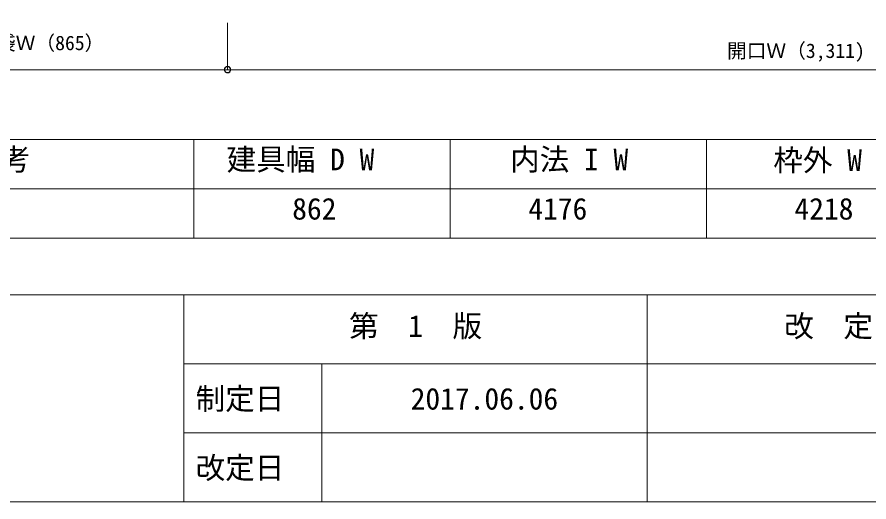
# Model space of a CAD drawing. Units: millimetres, scale not verified. Extents: x -596 to 604, y -411 to 420.
# Drawn here: x -403.3 to -144, y -411 to -263.5 of the extents above; entities that cross this region are included whole.
import ezdxf
from ezdxf.enums import TextEntityAlignment as Align

# ---------------------------------------------------------------- set-up
doc = ezdxf.new("R2010")
doc.units = ezdxf.units.MM
doc.header["$LTSCALE"] = 3
doc.header["$PDMODE"] = 32
doc.header["$PDSIZE"] = 1.8
for name, color, linetype, lineweight in [('1-0_H-SYM', 7, 'Continuous', 20), ('1-1_0', 7, 'Continuous', 20), ('2-0_18', 7, 'Continuous', 18)]:
    doc.layers.add(name, color=color, linetype=linetype, lineweight=lineweight)
doc.styles.add('ＭＳ ゴシック', font='')
doc.styles.get('ＭＳ ゴシック').set_extended_font_data('MS Gothic')

msp = doc.modelspace()

# ---------------------------------------------------------------- linework, layer by layer
at = {"layer": '1-0_H-SYM'}
msp.add_line((118.5, -300.75), (-580.5, -300.75), dxfattribs=at)
at = {"layer": '1-1_0'}
for p, q in [((118.5, -300.75), (-580.5, -300.75)), ((118.5, -300.75), (-580.5, -300.75)), ((-349.5, -300.75), (-349.5, -330.75)), ((-271.5, -300.75), (-271.5, -330.75)), ((-193.5, -300.75), (-193.5, -330.75)), ((118.5, -315.75), (-580.5, -315.75)), ((118.5, -330.75), (-580.5, -330.75)), ((604.5, -348), (-595.5, -348)), ((-352.5, -348), (-352.5, -411)), ((-211.5, -348), (-211.5, -411)), ((604.5, -369), (-352.5, -369)), ((-310.5, -369), (-310.5, -411)), ((22.5, -390), (-352.5, -390))]:
    msp.add_line(p, q, dxfattribs=at)
msp.add_lwpolyline([(-595.5, -411), (604.5, -411), (604.5, 420), (-595.5, 420)], close=True, dxfattribs=at)
at = {"layer": '2-0_18', "color": 4, "lineweight": 9}
for p, q in [((-339.222, -265.215), (-339.222, -279.493)), ((-486.689, -279.493), (27.746, -279.493))]:
    msp.add_line(p, q, dxfattribs=at)
at = {"layer": '2-0_18', "color": 4}
msp.add_circle((-339.204, -279.493), 1, dxfattribs=at)
at = {"layer": '2-0_18'}
for p in [(-339.259, -279.493), (-339.222, -279.493)]:
    msp.add_point(p, dxfattribs=at)

# ---------------------------------------------------------------- texts
at = {"layer": '1-0_H-SYM', "style": 'ＭＳ ゴシック'}
for s, p in [('862', (-319.55, -327.074)), ('4176', (-247.7, -327.074)), ('4218', (-166.7, -327.074)), ('第\u30001\u3000版', (-302.25, -362.764)), ('2017.06.06', (-283.5, -384.877))]:
    msp.add_text(s, height=6.598, dxfattribs=at).set_placement(p, align=Align.BOTTOM_LEFT)
at = {"layer": '1-1_0', "style": 'ＭＳ ゴシック'}
for s, p in [('備\u3000\u3000\u3000\u3000\u3000\u3000考', (-471.161, -312.073)), ('建具幅 D W', (-339.51, -312.073)), ('内法 I W', (-253.24, -312.073)), ('枠外 W', (-173.124, -312.306)), ('改\u3000定\u3000履\u3000歴 / History', (-169.805, -362.764)), ('制定日', (-348.934, -384.877)), ('改定日', (-348.934, -405.877))]:
    msp.add_text(s, height=6.598, dxfattribs=at).set_placement(p, align=Align.BOTTOM_LEFT)
at = {"layer": '2-0_18', "style": 'ＭＳ ゴシック'}
for s, p in [('戸袋Ｗ（865）', (-415.698, -274.873)), ('開口Ｗ（3,311)', (-187.238, -277.253))]:
    msp.add_text(s, height=4.399, dxfattribs=at).set_placement(p, align=Align.BOTTOM_LEFT)

doc.saveas('drawing.dxf')
